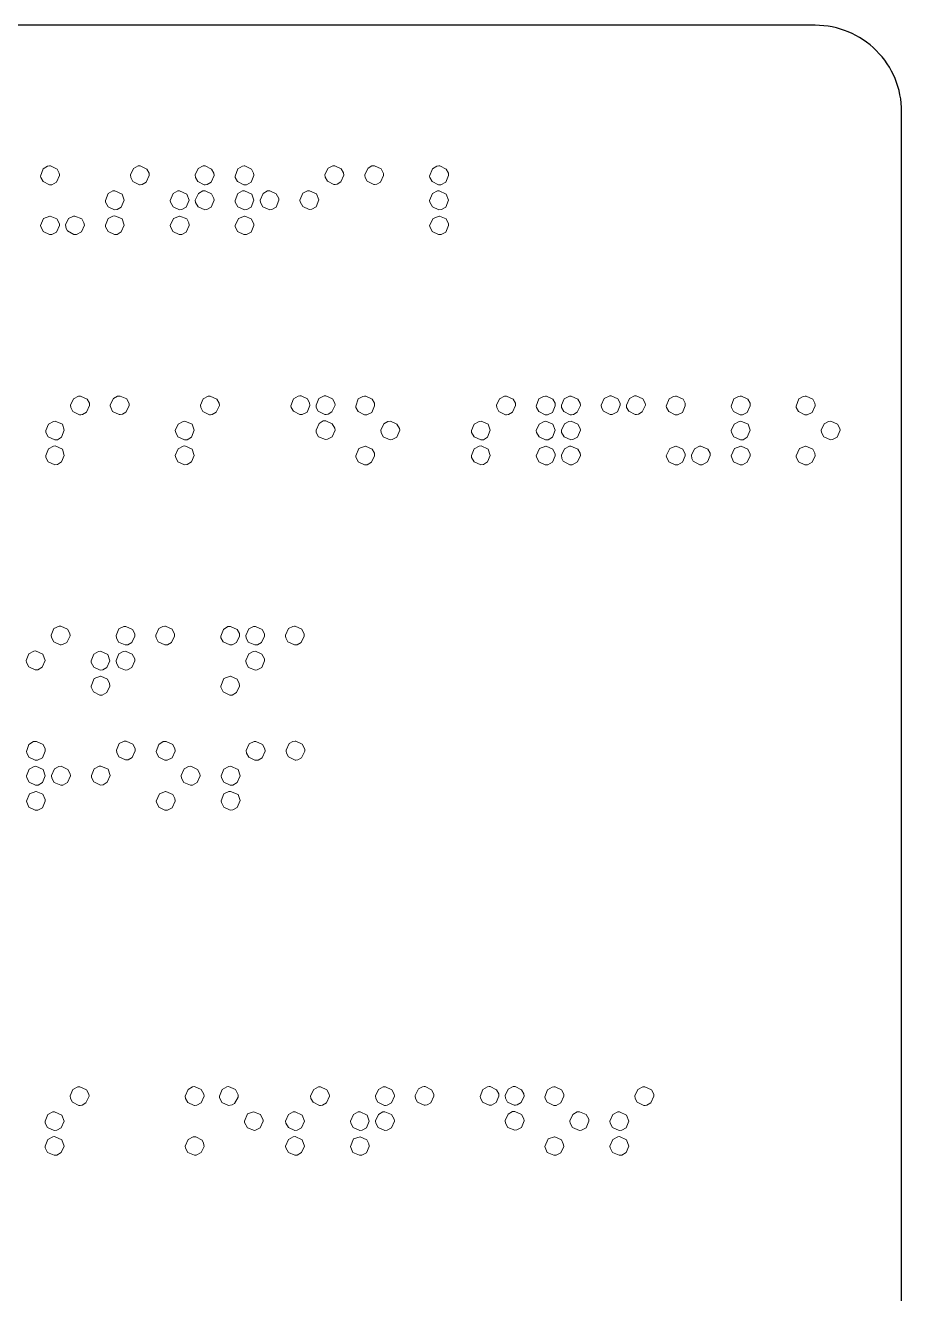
# Model space of a CAD drawing. Header units: millimetres. Extents: x 4903 to 8718, y 642 to 2401.
# Drawn here: x 7938.9 to 8040.5, y 794.5 to 941.4 of the extents above; entities that cross this region are included whole.
import ezdxf

# ---------------------------------------------------------------- set-up
doc = ezdxf.new("R2010")
doc.units = ezdxf.units.MM

msp = doc.modelspace()

# ---------------------------------------------------------------- linework, layer by layer
msp.add_lwpolyline([(7620.46, 931.42), (7620.46, 654.42, 0.414214), (7630.46, 644.42), (8030.46, 644.42, 0.414214), (8040.46, 654.42), (8040.46, 931.42, 0.414214), (8030.46, 941.42), (7630.46, 941.42, 0.414214)], format="xyb", close=True)
at = {"color": 139, "lineweight": 0}
for points in [[(7941.86, 925.13), (7941.76, 925.13), (7941.53, 925.09), (7941, 924.79), (7940.7, 923.96), (7940.73, 923.8), (7941, 923.33), (7941.73, 922.96), (7942, 922.96), (7942.56, 923.26), (7942.9, 924.03), (7942.9, 924.1), (7942.86, 924.3), (7942.63, 924.76)], [(7952.26, 925.13), (7952.03, 925.13), (7951.46, 924.83), (7951.13, 924.1), (7951.16, 923.8), (7951.39, 923.33), (7952.16, 922.96), (7952.26, 922.96), (7952.49, 923), (7952.96, 923.26), (7953.29, 924.03), (7953.29, 924.3), (7953.02, 924.76)], [(7959.76, 925.13), (7959.56, 925.13), (7958.96, 924.83), (7958.62, 924.1), (7958.66, 923.8), (7958.92, 923.33), (7959.66, 922.96), (7959.79, 922.96), (7960.02, 923), (7960.46, 923.26), (7960.82, 924.03), (7960.79, 924.3), (7960.52, 924.76)], [(7964.39, 925.13), (7964.29, 925.13), (7964.09, 925.09), (7963.55, 924.79), (7963.25, 923.96), (7963.25, 923.8), (7963.52, 923.33), (7964.25, 922.96), (7964.55, 922.96), (7965.09, 923.26), (7965.42, 924.03), (7965.42, 924.1), (7965.39, 924.3), (7965.15, 924.76)], [(7974.78, 925.16), (7974.58, 925.16), (7974.02, 924.86), (7973.65, 924.13), (7973.68, 923.83), (7973.95, 923.36), (7974.68, 923), (7974.82, 923), (7975.05, 923.03), (7975.48, 923.3), (7975.85, 924.06), (7975.82, 924.33), (7975.55, 924.79)], [(7979.31, 925.16), (7979.41, 925.16), (7980.15, 924.79), (7980.45, 924.26), (7980.45, 924.03), (7980.08, 923.26), (7979.65, 923.03), (7979.41, 923), (7979.41, 923), (7979.31, 923), (7978.55, 923.36), (7978.32, 923.8), (7978.28, 924.03), (7978.28, 924.03), (7978.28, 924.13), (7978.65, 924.89), (7979.08, 925.13), (7979.31, 925.16), (7979.31, 925.16), (7979.31, 925.16)], [(7986.95, 925.13), (7986.85, 925.13), (7986.61, 925.09), (7986.11, 924.79), (7985.78, 923.96), (7985.81, 923.8), (7986.08, 923.33), (7986.81, 922.96), (7987.08, 922.96), (7987.65, 923.26), (7987.98, 924.03), (7987.98, 924.1), (7987.95, 924.3), (7987.71, 924.76)], [(7949.33, 922.23), (7949.09, 922.23), (7948.53, 921.93), (7948.23, 921.13), (7948.23, 920.93), (7948.53, 920.4), (7949.29, 920.06), (7949.59, 920.1), (7950.06, 920.36), (7950.39, 921.16), (7950.16, 921.86)], [(7956.82, 922.23), (7956.62, 922.23), (7956.06, 921.93), (7955.72, 921.13), (7955.76, 920.93), (7956.06, 920.4), (7956.79, 920.06), (7957.09, 920.1), (7957.59, 920.36), (7957.92, 921.16), (7957.66, 921.86)], [(7959.76, 922.23), (7959.49, 922.23), (7958.99, 921.93), (7958.62, 921.16), (7958.62, 921.16), (7958.66, 920.9), (7958.96, 920.4), (7959.72, 920.06), (7959.96, 920.1), (7960.49, 920.36), (7960.82, 921.16), (7960.79, 921.36), (7960.52, 921.9)], [(7964.35, 922.23), (7964.12, 922.23), (7963.55, 921.93), (7963.25, 921.13), (7963.25, 920.93), (7963.55, 920.4), (7964.32, 920.06), (7964.62, 920.1), (7965.09, 920.36), (7965.42, 921.16), (7965.19, 921.86)], [(7967.25, 922.23), (7966.99, 922.23), (7966.49, 921.93), (7966.15, 921.16), (7966.15, 921.16), (7966.19, 920.9), (7966.45, 920.4), (7967.25, 920.06), (7967.49, 920.1), (7967.99, 920.36), (7968.32, 921.16), (7968.32, 921.36), (7968.02, 921.9)], [(7971.85, 922.26), (7971.65, 922.26), (7971.08, 921.96), (7970.75, 921.16), (7970.78, 920.96), (7971.08, 920.43), (7971.82, 920.1), (7972.12, 920.13), (7972.62, 920.4), (7972.95, 921.2), (7972.68, 921.9)], [(7986.88, 922.23), (7986.68, 922.23), (7986.11, 921.93), (7985.78, 921.13), (7985.81, 920.93), (7986.11, 920.4), (7986.85, 920.06), (7987.15, 920.1), (7987.65, 920.36), (7987.98, 921.16), (7987.71, 921.86)], [(7941.83, 919.33), (7941.8, 919.33), (7941.06, 919.06), (7940.7, 918.23), (7940.73, 918.1), (7941, 917.53), (7941.73, 917.2), (7942.03, 917.2), (7942.56, 917.46), (7942.9, 918.23), (7942.9, 918.43), (7942.6, 919)], [(7944.69, 919.33), (7944.53, 919.33), (7943.93, 919.06), (7943.59, 918.3), (7943.66, 917.9), (7943.83, 917.6), (7944.56, 917.2), (7944.86, 917.2), (7945.46, 917.5), (7945.79, 918.26), (7945.73, 918.53), (7945.49, 919)], [(7949.33, 919.36), (7949.09, 919.33), (7948.53, 919.03), (7948.23, 918.26), (7948.23, 918.06), (7948.53, 917.53), (7949.29, 917.2), (7949.59, 917.2), (7950.06, 917.5), (7950.39, 918.26), (7950.16, 919)], [(7956.86, 919.33), (7956.82, 919.33), (7956.09, 919.06), (7955.72, 918.23), (7955.76, 918.1), (7956.02, 917.53), (7956.76, 917.2), (7957.06, 917.2), (7957.59, 917.46), (7957.92, 918.23), (7957.92, 918.26), (7957.89, 918.53), (7957.66, 919)], [(7964.39, 919.33), (7964.35, 919.33), (7963.62, 919.06), (7963.25, 918.23), (7963.25, 918.1), (7963.52, 917.53), (7964.25, 917.2), (7964.55, 917.2), (7965.09, 917.46), (7965.42, 918.23), (7965.42, 918.43), (7965.12, 919)], [(7986.91, 919.33), (7986.88, 919.33), (7986.18, 919.06), (7985.78, 918.23), (7985.81, 918.1), (7986.08, 917.53), (7986.81, 917.2), (7987.11, 917.2), (7987.65, 917.46), (7987.98, 918.23), (7987.98, 918.43), (7987.68, 919)], [(7945.33, 898.47), (7945.09, 898.47), (7944.53, 898.17), (7944.19, 897.41), (7944.23, 897.14), (7944.46, 896.67), (7945.23, 896.31), (7945.36, 896.31), (7945.56, 896.34), (7946.03, 896.61), (7946.39, 897.37), (7946.36, 897.64), (7946.09, 898.1)], [(7949.83, 898.47), (7949.93, 898.47), (7950.69, 898.14), (7950.96, 897.57), (7950.96, 897.34), (7950.59, 896.61), (7950.19, 896.37), (7949.93, 896.34), (7949.93, 896.34), (7949.83, 896.34), (7949.06, 896.67), (7948.83, 897.14), (7948.79, 897.34), (7948.79, 897.34), (7948.79, 897.47), (7949.16, 898.2), (7949.63, 898.47), (7949.83, 898.47), (7949.83, 898.47), (7949.83, 898.47)], [(7960.36, 898.47), (7960.12, 898.47), (7959.56, 898.17), (7959.22, 897.41), (7959.26, 897.14), (7959.49, 896.67), (7960.26, 896.31), (7960.39, 896.31), (7960.59, 896.34), (7961.06, 896.61), (7961.42, 897.37), (7961.39, 897.64), (7961.12, 898.1)], [(7970.88, 898.5), (7970.75, 898.5), (7970.55, 898.47), (7970.02, 898.17), (7969.72, 897.34), (7969.75, 897.17), (7970.02, 896.71), (7970.75, 896.34), (7971.02, 896.34), (7971.58, 896.61), (7971.92, 897.37), (7971.92, 897.44), (7971.88, 897.67), (7971.62, 898.14)], [(7973.75, 898.5), (7973.55, 898.5), (7972.95, 898.2), (7972.62, 897.44), (7972.65, 897.17), (7972.88, 896.71), (7973.65, 896.34), (7973.78, 896.34), (7974.02, 896.37), (7974.45, 896.64), (7974.82, 897.41), (7974.78, 897.67), (7974.52, 898.14)], [(7978.38, 898.47), (7978.25, 898.47), (7978.05, 898.44), (7977.52, 898.14), (7977.22, 897.31), (7977.25, 897.14), (7977.52, 896.67), (7978.25, 896.31), (7978.52, 896.31), (7979.08, 896.57), (7979.41, 897.34), (7979.41, 897.41), (7979.38, 897.64), (7979.12, 898.1)], [(7994.68, 898.47), (7994.44, 898.47), (7993.88, 898.17), (7993.54, 897.41), (7993.58, 897.14), (7993.81, 896.67), (7994.58, 896.31), (7994.68, 896.31), (7994.91, 896.34), (7995.38, 896.61), (7995.71, 897.37), (7995.71, 897.64), (7995.44, 898.1)], [(7999.31, 898.47), (7999.21, 898.47), (7998.97, 898.44), (7998.44, 898.14), (7998.14, 897.31), (7998.17, 897.14), (7998.44, 896.67), (7999.17, 896.31), (7999.44, 896.31), (8000.01, 896.57), (8000.34, 897.34), (8000.34, 897.41), (8000.31, 897.64), (8000.07, 898.1)], [(8002.17, 898.47), (8001.97, 898.47), (8001.37, 898.17), (8001.04, 897.41), (8001.07, 897.14), (8001.34, 896.67), (8002.07, 896.31), (8002.21, 896.31), (8002.44, 896.34), (8002.87, 896.61), (8003.24, 897.37), (8003.21, 897.64), (8002.94, 898.1)], [(8006.8, 898.5), (8006.64, 898.5), (8006.01, 898.2), (8005.67, 897.44), (8005.71, 897.17), (8005.94, 896.71), (8006.7, 896.34), (8006.94, 896.34), (8007.54, 896.64), (8007.87, 897.41), (8007.84, 897.67), (8007.57, 898.14)], [(8009.7, 898.5), (8009.5, 898.5), (8008.94, 898.2), (8008.57, 897.44), (8008.6, 897.17), (8008.87, 896.71), (8009.6, 896.34), (8009.74, 896.34), (8009.97, 896.37), (8010.4, 896.64), (8010.77, 897.41), (8010.74, 897.67), (8010.47, 898.14)], [(8014.37, 898.47), (8014.27, 898.47), (8014.04, 898.44), (8013.54, 898.14), (8013.2, 897.31), (8013.24, 897.14), (8013.5, 896.67), (8014.24, 896.31), (8014.5, 896.31), (8015.07, 896.57), (8015.4, 897.34), (8015.4, 897.41), (8015.37, 897.64), (8015.14, 898.1)], [(8021.9, 898.47), (8021.77, 898.47), (8021.57, 898.44), (8021.03, 898.14), (8020.73, 897.31), (8020.77, 897.14), (8021, 896.67), (8021.77, 896.31), (8022.03, 896.31), (8022.57, 896.57), (8022.9, 897.34), (8022.9, 897.41), (8022.9, 897.64), (8022.63, 898.1)], [(8029.4, 898.47), (8029.3, 898.47), (8029.06, 898.44), (8028.56, 898.14), (8028.23, 897.31), (8028.26, 897.14), (8028.53, 896.67), (8029.26, 896.31), (8029.53, 896.31), (8030.1, 896.57), (8030.43, 897.34), (8030.43, 897.41), (8030.4, 897.64), (8030.16, 898.1)], [(7942.4, 895.57), (7942.2, 895.54), (7941.63, 895.24), (7941.3, 894.47), (7941.33, 894.27), (7941.6, 893.74), (7942.36, 893.41), (7942.66, 893.41), (7943.13, 893.71), (7943.46, 894.51), (7943.23, 895.21)], [(7957.42, 895.57), (7957.22, 895.54), (7956.66, 895.24), (7956.32, 894.47), (7956.36, 894.27), (7956.62, 893.74), (7957.39, 893.41), (7957.69, 893.41), (7958.19, 893.71), (7958.52, 894.51), (7958.26, 895.21)], [(7973.75, 895.61), (7973.45, 895.61), (7972.98, 895.31), (7972.62, 894.54), (7972.62, 894.54), (7972.65, 894.27), (7972.92, 893.77), (7973.72, 893.44), (7973.95, 893.47), (7974.48, 893.74), (7974.82, 894.51), (7974.78, 894.74), (7974.48, 895.27)], [(7981.25, 895.57), (7980.95, 895.54), (7980.48, 895.27), (7980.11, 894.51), (7980.11, 894.51), (7980.15, 894.24), (7980.41, 893.74), (7981.21, 893.41), (7981.45, 893.44), (7981.98, 893.71), (7982.31, 894.51), (7982.28, 894.71), (7981.98, 895.24)], [(7991.74, 895.57), (7991.51, 895.54), (7990.94, 895.24), (7990.64, 894.47), (7990.64, 894.27), (7990.94, 893.74), (7991.71, 893.41), (7992.01, 893.41), (7992.48, 893.71), (7992.81, 894.51), (7992.58, 895.21)], [(7999.24, 895.57), (7999.04, 895.54), (7998.47, 895.24), (7998.14, 894.47), (7998.17, 894.27), (7998.47, 893.74), (7999.21, 893.41), (7999.51, 893.41), (8000.01, 893.71), (8000.34, 894.51), (8000.07, 895.21)], [(8002.17, 895.57), (8001.91, 895.54), (8001.41, 895.27), (8001.04, 894.51), (8001.04, 894.51), (8001.07, 894.24), (8001.37, 893.74), (8002.14, 893.41), (8002.37, 893.44), (8002.91, 893.71), (8003.24, 894.51), (8003.21, 894.71), (8002.94, 895.24)], [(8021.83, 895.57), (8021.63, 895.54), (8021.07, 895.24), (8020.73, 894.47), (8020.77, 894.27), (8021.03, 893.74), (8021.8, 893.41), (8022.1, 893.41), (8022.57, 893.71), (8022.9, 894.51), (8022.67, 895.21)], [(8032.26, 895.57), (8032, 895.54), (8031.5, 895.27), (8031.13, 894.51), (8031.13, 894.51), (8031.16, 894.24), (8031.46, 893.74), (8032.23, 893.41), (8032.46, 893.44), (8033, 893.71), (8033.33, 894.51), (8033.3, 894.71), (8033.03, 895.24)], [(7942.4, 892.71), (7942.2, 892.67), (7941.63, 892.37), (7941.3, 891.61), (7941.33, 891.37), (7941.6, 890.87), (7942.36, 890.51), (7942.66, 890.54), (7943.13, 890.84), (7943.46, 891.61), (7943.23, 892.31)], [(7957.42, 892.71), (7957.22, 892.67), (7956.66, 892.37), (7956.32, 891.61), (7956.36, 891.37), (7956.62, 890.87), (7957.39, 890.51), (7957.69, 890.54), (7958.19, 890.84), (7958.52, 891.61), (7958.26, 892.31)], [(7978.35, 892.67), (7978.32, 892.67), (7977.58, 892.41), (7977.22, 891.57), (7977.25, 891.44), (7977.52, 890.87), (7978.25, 890.51), (7978.55, 890.51), (7979.05, 890.81), (7979.41, 891.57), (7979.41, 891.57), (7979.38, 891.87), (7979.12, 892.34)], [(7991.74, 892.71), (7991.51, 892.67), (7990.94, 892.37), (7990.64, 891.61), (7990.64, 891.37), (7990.94, 890.87), (7991.71, 890.51), (7992.01, 890.54), (7992.48, 890.84), (7992.81, 891.61), (7992.58, 892.31)], [(7999.27, 892.67), (7999.24, 892.67), (7998.51, 892.41), (7998.14, 891.57), (7998.17, 891.44), (7998.44, 890.87), (7999.17, 890.51), (7999.47, 890.51), (8000.01, 890.81), (8000.34, 891.57), (8000.34, 891.74), (8000.04, 892.34)], [(8002.14, 892.67), (8001.97, 892.67), (8001.41, 892.37), (8001.04, 891.64), (8001.11, 891.24), (8001.27, 890.94), (8002.01, 890.51), (8002.31, 890.51), (8002.91, 890.84), (8003.24, 891.61), (8003.21, 891.87), (8002.94, 892.34)], [(8014.34, 892.67), (8014.3, 892.67), (8013.6, 892.41), (8013.2, 891.57), (8013.24, 891.44), (8013.5, 890.87), (8014.24, 890.51), (8014.54, 890.51), (8015.07, 890.81), (8015.4, 891.57), (8015.4, 891.74), (8015.1, 892.34)], [(8017.2, 892.67), (8017.03, 892.67), (8016.47, 892.37), (8016.1, 891.64), (8016.17, 891.24), (8016.33, 890.94), (8017.07, 890.51), (8017.37, 890.51), (8017.97, 890.84), (8018.3, 891.61), (8018.27, 891.87), (8018, 892.34)], [(8021.87, 892.67), (8021.83, 892.67), (8021.1, 892.41), (8020.73, 891.57), (8020.77, 891.44), (8021, 890.87), (8021.77, 890.51), (8022.03, 890.51), (8022.57, 890.81), (8022.9, 891.57), (8022.9, 891.74), (8022.63, 892.34)], [(8029.36, 892.67), (8029.33, 892.67), (8028.63, 892.41), (8028.23, 891.57), (8028.26, 891.44), (8028.53, 890.87), (8029.26, 890.51), (8029.56, 890.51), (8030.1, 890.81), (8030.43, 891.57), (8030.43, 891.57), (8030.4, 891.87), (8030.16, 892.34)], [(7943.06, 871.81), (7942.86, 871.81), (7942.26, 871.55), (7941.93, 870.78), (7941.96, 870.52), (7942.23, 870.02), (7942.96, 869.68), (7943.1, 869.68), (7943.33, 869.72), (7943.76, 869.95), (7944.13, 870.71), (7944.09, 870.98), (7943.83, 871.48)], [(7950.59, 871.78), (7950.36, 871.78), (7949.79, 871.51), (7949.46, 870.75), (7949.49, 870.48), (7949.73, 869.98), (7950.49, 869.65), (7950.63, 869.65), (7950.83, 869.65), (7951.29, 869.92), (7951.63, 870.68), (7951.63, 870.95), (7951.36, 871.45)], [(7955.09, 871.81), (7955.19, 871.81), (7955.96, 871.48), (7956.22, 870.91), (7956.22, 870.68), (7955.86, 869.92), (7955.42, 869.68), (7955.19, 869.65), (7955.19, 869.65), (7955.09, 869.65), (7954.32, 870.02), (7954.09, 870.48), (7954.06, 870.68), (7954.06, 870.68), (7954.06, 870.78), (7954.42, 871.55), (7954.89, 871.78), (7955.09, 871.81), (7955.09, 871.81), (7955.09, 871.81)], [(7962.72, 871.78), (7962.62, 871.78), (7962.42, 871.78), (7961.89, 871.45), (7961.59, 870.65), (7961.59, 870.48), (7961.85, 870.02), (7962.62, 869.65), (7962.89, 869.65), (7963.42, 869.92), (7963.75, 870.68), (7963.75, 870.75), (7963.75, 870.98), (7963.49, 871.45)], [(7965.62, 871.78), (7965.39, 871.78), (7964.82, 871.51), (7964.49, 870.75), (7964.52, 870.48), (7964.75, 869.98), (7965.52, 869.65), (7965.65, 869.65), (7965.85, 869.65), (7966.32, 869.92), (7966.65, 870.68), (7966.65, 870.95), (7966.39, 871.45)], [(7970.12, 871.81), (7970.22, 871.81), (7970.98, 871.48), (7971.25, 870.91), (7971.25, 870.68), (7970.88, 869.92), (7970.45, 869.68), (7970.22, 869.65), (7970.22, 869.65), (7970.12, 869.65), (7969.35, 870.02), (7969.12, 870.48), (7969.09, 870.68), (7969.09, 870.68), (7969.09, 870.78), (7969.45, 871.55), (7969.92, 871.78), (7970.12, 871.81), (7970.12, 871.81), (7970.12, 871.81)], [(7940.13, 868.95), (7939.93, 868.92), (7939.36, 868.62), (7939.03, 867.85), (7939.06, 867.62), (7939.33, 867.12), (7940.1, 866.78), (7940.4, 866.78), (7940.9, 867.08), (7941.23, 867.85), (7940.96, 868.58)], [(7947.66, 868.92), (7947.43, 868.88), (7946.86, 868.58), (7946.56, 867.82), (7946.56, 867.62), (7946.86, 867.08), (7947.63, 866.72), (7947.93, 866.75), (7948.39, 867.05), (7948.73, 867.82), (7948.49, 868.55)], [(7950.56, 868.92), (7950.29, 868.88), (7949.79, 868.62), (7949.46, 867.85), (7949.46, 867.82), (7949.49, 867.55), (7949.76, 867.05), (7950.56, 866.72), (7950.79, 866.75), (7951.29, 867.05), (7951.63, 867.82), (7951.63, 868.05), (7951.33, 868.58)], [(7965.59, 868.92), (7965.32, 868.88), (7964.82, 868.62), (7964.49, 867.85), (7964.49, 867.82), (7964.52, 867.55), (7964.79, 867.05), (7965.59, 866.72), (7965.82, 866.75), (7966.35, 867.05), (7966.65, 867.82), (7966.65, 868.05), (7966.35, 868.58)], [(7947.69, 866.02), (7947.66, 866.02), (7946.93, 865.75), (7946.56, 864.88), (7946.56, 864.75), (7946.83, 864.22), (7947.56, 863.85), (7947.86, 863.85), (7948.39, 864.15), (7948.73, 864.88), (7948.73, 864.92), (7948.69, 865.18), (7948.46, 865.68)], [(7962.72, 866.02), (7962.69, 866.02), (7961.95, 865.75), (7961.59, 864.88), (7961.59, 864.75), (7961.85, 864.22), (7962.62, 863.85), (7962.89, 863.85), (7963.42, 864.15), (7963.75, 864.88), (7963.75, 864.92), (7963.72, 865.18), (7963.49, 865.68)], [(7940.23, 858.45), (7940.13, 858.45), (7939.9, 858.45), (7939.36, 858.12), (7939.06, 857.32), (7939.1, 857.15), (7939.36, 856.65), (7940.1, 856.29), (7940.36, 856.29), (7940.93, 856.59), (7941.26, 857.35), (7941.26, 857.42), (7941.23, 857.62), (7941, 858.12)], [(7950.63, 858.49), (7950.39, 858.49), (7949.83, 858.22), (7949.49, 857.45), (7949.53, 857.19), (7949.76, 856.69), (7950.53, 856.35), (7950.66, 856.35), (7950.86, 856.35), (7951.33, 856.62), (7951.66, 857.39), (7951.66, 857.65), (7951.39, 858.15)], [(7955.26, 858.45), (7955.16, 858.45), (7954.92, 858.45), (7954.42, 858.12), (7954.09, 857.32), (7954.12, 857.15), (7954.39, 856.65), (7955.12, 856.29), (7955.39, 856.29), (7955.96, 856.59), (7956.29, 857.35), (7956.29, 857.42), (7956.26, 857.62), (7956.02, 858.12)], [(7965.65, 858.45), (7965.45, 858.45), (7964.89, 858.19), (7964.52, 857.42), (7964.55, 857.12), (7964.82, 856.65), (7965.55, 856.29), (7965.69, 856.29), (7965.92, 856.32), (7966.39, 856.59), (7966.72, 857.35), (7966.69, 857.62), (7966.42, 858.12)], [(7970.19, 858.49), (7970.28, 858.49), (7971.02, 858.15), (7971.32, 857.59), (7971.32, 857.35), (7970.95, 856.59), (7970.52, 856.35), (7970.28, 856.32), (7970.28, 856.32), (7970.19, 856.32), (7969.42, 856.69), (7969.19, 857.12), (7969.15, 857.35), (7969.15, 857.35), (7969.15, 857.45), (7969.52, 858.22), (7969.95, 858.45), (7970.19, 858.49), (7970.19, 858.49), (7970.19, 858.49)], [(7940.16, 855.59), (7939.96, 855.55), (7939.4, 855.25), (7939.06, 854.49), (7939.1, 854.25), (7939.4, 853.75), (7940.13, 853.39), (7940.43, 853.42), (7940.93, 853.72), (7941.26, 854.49), (7941, 855.22)], [(7943.1, 855.59), (7942.83, 855.55), (7942.33, 855.29), (7941.96, 854.52), (7941.96, 854.49), (7942, 854.22), (7942.3, 853.72), (7943.06, 853.39), (7943.29, 853.42), (7943.83, 853.72), (7944.16, 854.49), (7944.13, 854.72), (7943.86, 855.22)], [(7947.69, 855.62), (7947.49, 855.59), (7946.93, 855.29), (7946.59, 854.52), (7946.59, 854.29), (7946.89, 853.79), (7947.66, 853.42), (7947.96, 853.45), (7948.43, 853.75), (7948.76, 854.52), (7948.53, 855.25)], [(7958.12, 855.59), (7957.86, 855.55), (7957.36, 855.29), (7956.99, 854.52), (7956.99, 854.49), (7957.02, 854.22), (7957.32, 853.72), (7958.09, 853.39), (7958.32, 853.42), (7958.86, 853.72), (7959.19, 854.49), (7959.16, 854.72), (7958.89, 855.22)], [(7962.72, 855.59), (7962.52, 855.55), (7961.95, 855.25), (7961.62, 854.49), (7961.65, 854.25), (7961.95, 853.75), (7962.69, 853.39), (7962.99, 853.42), (7963.49, 853.72), (7963.82, 854.49), (7963.59, 855.22)], [(7940.2, 852.69), (7940.16, 852.69), (7939.43, 852.42), (7939.06, 851.56), (7939.1, 851.42), (7939.36, 850.86), (7940.1, 850.52), (7940.4, 850.52), (7940.93, 850.79), (7941.26, 851.56), (7941.26, 851.76), (7940.96, 852.36)], [(7955.22, 852.69), (7955.19, 852.69), (7954.49, 852.42), (7954.09, 851.56), (7954.12, 851.42), (7954.39, 850.86), (7955.12, 850.52), (7955.42, 850.52), (7955.96, 850.79), (7956.29, 851.56), (7956.29, 851.59), (7956.26, 851.86), (7956.02, 852.32)], [(7962.72, 852.69), (7962.52, 852.69), (7961.95, 852.39), (7961.62, 851.59), (7961.65, 851.39), (7961.95, 850.86), (7962.69, 850.52), (7962.99, 850.56), (7963.49, 850.82), (7963.82, 851.62), (7963.59, 852.32)], [(7945.26, 818.47), (7945.03, 818.47), (7944.46, 818.17), (7944.13, 817.43), (7944.16, 817.13), (7944.39, 816.67), (7945.16, 816.3), (7945.29, 816.3), (7945.53, 816.34), (7945.96, 816.6), (7946.33, 817.37), (7946.29, 817.63), (7946.03, 818.1)], [(7958.56, 818.5), (7958.32, 818.47), (7957.79, 818.17), (7957.46, 817.4), (7957.49, 817.13), (7957.76, 816.63), (7958.52, 816.3), (7958.56, 816.3), (7958.82, 816.34), (7959.32, 816.6), (7959.66, 817.37), (7959.62, 817.63), (7959.32, 818.17)], [(7962.49, 818.5), (7962.29, 818.47), (7961.75, 818.17), (7961.42, 817.4), (7961.42, 817.23), (7961.72, 816.63), (7962.49, 816.3), (7962.89, 816.37), (7963.19, 816.54), (7963.59, 817.27), (7963.59, 817.53), (7963.29, 818.17)], [(7973.12, 818.47), (7972.92, 818.47), (7972.35, 818.17), (7971.98, 817.43), (7972.02, 817.13), (7972.28, 816.67), (7973.02, 816.3), (7973.15, 816.3), (7973.38, 816.34), (7973.82, 816.6), (7974.18, 817.37), (7974.15, 817.63), (7973.88, 818.1)], [(7980.65, 818.47), (7980.41, 818.47), (7979.85, 818.17), (7979.51, 817.43), (7979.55, 817.13), (7979.78, 816.67), (7980.55, 816.3), (7980.68, 816.3), (7980.88, 816.34), (7981.35, 816.6), (7981.71, 817.37), (7981.68, 817.63), (7981.41, 818.1)], [(7985.15, 818.5), (7985.25, 818.5), (7986.01, 818.13), (7986.28, 817.6), (7986.28, 817.37), (7985.91, 816.6), (7985.48, 816.37), (7985.25, 816.34), (7985.25, 816.34), (7985.15, 816.34), (7984.38, 816.7), (7984.15, 817.13), (7984.11, 817.37), (7984.11, 817.37), (7984.11, 817.47), (7984.48, 818.23), (7984.95, 818.47), (7985.15, 818.5), (7985.15, 818.5), (7985.15, 818.5)], [(7992.81, 818.5), (7992.68, 818.5), (7992.48, 818.47), (7991.94, 818.17), (7991.64, 817.33), (7991.68, 817.2), (7991.91, 816.7), (7992.68, 816.34), (7992.94, 816.34), (7993.48, 816.63), (7993.81, 817.4), (7993.81, 817.47), (7993.81, 817.67), (7993.54, 818.13)], [(7995.68, 818.5), (7995.44, 818.5), (7994.88, 818.2), (7994.54, 817.47), (7994.58, 817.17), (7994.81, 816.7), (7995.58, 816.34), (7995.71, 816.34), (7995.91, 816.37), (7996.38, 816.63), (7996.74, 817.4), (7996.71, 817.67), (7996.44, 818.13)], [(8000.31, 818.47), (8000.17, 818.47), (7999.97, 818.43), (7999.44, 818.13), (7999.14, 817.3), (7999.17, 817.13), (7999.41, 816.67), (8000.17, 816.3), (8000.44, 816.3), (8000.97, 816.6), (8001.31, 817.37), (8001.31, 817.43), (8001.31, 817.63), (8001.04, 818.1)], [(8010.7, 818.47), (8010.47, 818.47), (8009.9, 818.17), (8009.57, 817.43), (8009.6, 817.13), (8009.84, 816.67), (8010.6, 816.3), (8010.74, 816.3), (8010.94, 816.34), (8011.4, 816.6), (8011.77, 817.37), (8011.74, 817.63), (8011.47, 818.1)], [(7942.33, 815.57), (7942.13, 815.57), (7941.56, 815.27), (7941.23, 814.47), (7941.26, 814.27), (7941.53, 813.74), (7942.3, 813.4), (7942.6, 813.44), (7943.1, 813.7), (7943.43, 814.5), (7943.16, 815.2)], [(7965.39, 815.57), (7964.69, 815.34), (7964.32, 814.5), (7964.35, 814.34), (7964.69, 813.7), (7965.49, 813.4), (7965.62, 813.44), (7966.15, 813.7), (7966.49, 814.47), (7966.49, 814.6), (7966.19, 815.27)], [(7970.19, 815.57), (7969.99, 815.57), (7969.42, 815.27), (7969.09, 814.47), (7969.12, 814.27), (7969.42, 813.74), (7970.15, 813.4), (7970.45, 813.44), (7970.95, 813.7), (7971.28, 814.5), (7971.02, 815.2)], [(7977.72, 815.57), (7977.52, 815.57), (7976.95, 815.27), (7976.62, 814.47), (7976.65, 814.27), (7976.92, 813.74), (7977.68, 813.4), (7977.98, 813.44), (7978.45, 813.7), (7978.78, 814.5), (7978.55, 815.2)], [(7980.61, 815.57), (7980.35, 815.57), (7979.85, 815.27), (7979.51, 814.54), (7979.51, 814.5), (7979.55, 814.24), (7979.81, 813.74), (7980.61, 813.4), (7980.85, 813.44), (7981.38, 813.7), (7981.71, 814.5), (7981.68, 814.7), (7981.38, 815.24)], [(7995.64, 815.6), (7995.38, 815.6), (7994.88, 815.3), (7994.54, 814.57), (7994.54, 814.54), (7994.58, 814.27), (7994.84, 813.77), (7995.64, 813.44), (7995.88, 813.47), (7996.41, 813.74), (7996.74, 814.54), (7996.71, 814.74), (7996.41, 815.27)], [(8003.14, 815.57), (8002.87, 815.57), (8002.37, 815.27), (8002.04, 814.54), (8002.04, 814.5), (8002.07, 814.24), (8002.34, 813.74), (8003.14, 813.4), (8003.37, 813.44), (8003.91, 813.7), (8004.24, 814.5), (8004.21, 814.7), (8003.91, 815.24)], [(8007.77, 815.57), (8007.57, 815.57), (8007, 815.27), (8006.67, 814.47), (8006.7, 814.27), (8006.97, 813.74), (8007.74, 813.4), (8008.04, 813.44), (8008.54, 813.7), (8008.87, 814.5), (8008.6, 815.2)], [(7942.33, 812.7), (7942.13, 812.67), (7941.56, 812.37), (7941.23, 811.6), (7941.26, 811.4), (7941.53, 810.87), (7942.3, 810.54), (7942.6, 810.54), (7943.1, 810.84), (7943.43, 811.6), (7943.16, 812.34)], [(7958.69, 812.67), (7958.39, 812.67), (7957.79, 812.37), (7957.46, 811.6), (7957.49, 811.37), (7957.76, 810.84), (7958.56, 810.54), (7958.72, 810.54), (7959.32, 810.84), (7959.66, 811.57), (7959.59, 811.94), (7959.42, 812.27)], [(7970.19, 812.7), (7969.99, 812.67), (7969.42, 812.37), (7969.09, 811.6), (7969.12, 811.4), (7969.42, 810.87), (7970.15, 810.54), (7970.45, 810.54), (7970.95, 810.84), (7971.28, 811.6), (7971.02, 812.34)], [(7977.75, 812.67), (7977.72, 812.67), (7976.98, 812.44), (7976.62, 811.57), (7976.65, 811.44), (7976.88, 810.87), (7977.65, 810.54), (7977.92, 810.54), (7978.45, 810.8), (7978.78, 811.57), (7978.78, 811.6), (7978.75, 811.87), (7978.52, 812.34)], [(8000.27, 812.67), (8000.24, 812.67), (7999.51, 812.44), (7999.14, 811.57), (7999.17, 811.44), (7999.41, 810.87), (8000.17, 810.54), (8000.44, 810.54), (8000.97, 810.8), (8001.31, 811.57), (8001.31, 811.6), (8001.27, 811.87), (8001.04, 812.34)], [(8007.77, 812.7), (8007.57, 812.67), (8007, 812.37), (8006.67, 811.6), (8006.7, 811.4), (8006.97, 810.87), (8007.74, 810.54), (8008.04, 810.54), (8008.54, 810.84), (8008.87, 811.6), (8008.6, 812.34)]]:
    msp.add_lwpolyline(points, close=True, dxfattribs=at)

doc.saveas('drawing.dxf')
